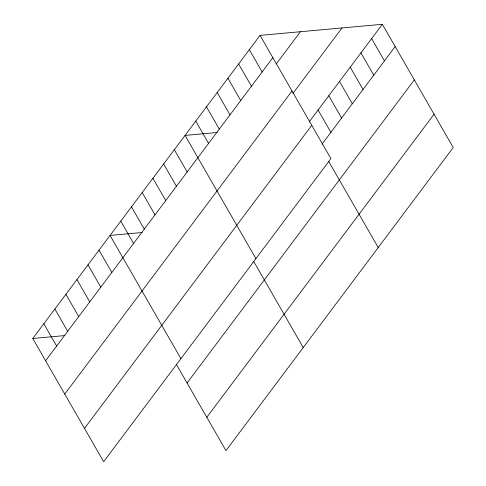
<?xml version="1.0" encoding="UTF-8"?>
<svg xmlns="http://www.w3.org/2000/svg" width="486" height="486" viewBox="0 0 486 486"><rect width="100%" height="100%" fill="white"/><g stroke="black" fill="none" stroke-linecap="round" stroke-linejoin="round"><path stroke-width="0.73" d="M260.046 35.381L330.905 158.606L103.646 461.7L32.787 338.481L260.046 35.381L382.354 24.3L453.213 147.519L225.954 450.619L176.382 364.415M45.605 360.764L272.865 57.67M276.303 63.873L300.409 31.724M64.76 394.073L292.019 90.979M292.888 93.446L341.992 27.957M309.145 121.937L382.354 24.3M84.491 428.391L311.751 125.297M321.963 144.227L395.173 46.589M187.067 382.992L414.327 79.898M206.799 417.31L434.059 114.216M217.193 132.49L185.051 135.406L255.909 258.625M142.198 232.515L110.055 235.424L180.914 358.65M32.787 338.481L64.93 335.565M371.644 38.588L384.456 60.878M360.928 52.877L373.746 75.166M350.218 67.165L363.03 89.454M339.501 81.454L352.32 103.743M328.785 95.742L341.603 118.031M318.075 110.03L330.887 132.32M328.645 161.34L378.217 247.544M249.336 49.669L262.148 71.958M238.62 63.958L251.438 86.247M227.91 78.246L240.722 100.535M217.193 92.534L230.012 114.824M206.477 106.823L219.295 129.112M195.767 121.117L208.579 143.4M253.649 261.365L303.221 347.563M174.34 149.694L187.153 171.977M163.624 163.982L176.442 186.272M152.914 178.271L165.726 200.56M142.198 192.559L155.016 214.848M131.481 206.848L144.299 229.137M120.771 221.136L133.583 243.425M99.016 250.144L111.835 272.433M87.978 264.87L100.796 287.159M76.94 279.59L89.758 301.879M65.902 294.309L78.72 316.599M54.863 309.035L67.682 331.324M43.825 323.755L56.643 346.044"/></g></svg>
